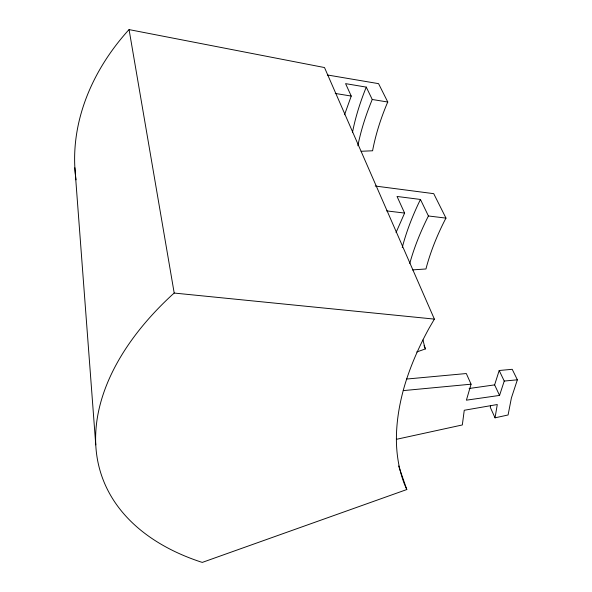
<?xml version="1.0" encoding="UTF-8"?>
<svg xmlns="http://www.w3.org/2000/svg" width="592" height="592" viewBox="0 0 592 592"><rect width="100%" height="100%" fill="white"/><g stroke="black" fill="none" stroke-linecap="round" stroke-linejoin="round"><path stroke-width="0.89" d="M490.524 405.527L490.287 407.333L495.045 417.826L508.084 414.977L511.399 397.942L517.371 379.812L512.206 369.297L499.189 370.503L494.623 384.881L499.552 395.419L466.407 400.17L471.062 384.193L466.318 373.537L406.519 379.058M495.045 417.826L497.28 404.528L464.254 410.263L462.33 424.952L396.44 439.316M352.521 132.231C355.54 116.772 360.365 101.698 366.27 87.113L345.58 83.642L351.241 96.059L344.529 114.767M357.871 145.765C361.031 129.892 366.063 114.426 372.242 99.486L366.27 87.113M402.242 247.582C406.549 230.939 412.927 214.889 420.446 199.452L397.04 196.463L404.61 213.076L396.048 232.538M499.552 395.419L504.236 381.056L499.189 370.503M409.782 263.418C414.296 247.005 420.794 231.176 428.416 215.969L420.446 199.452M327.346 74.962L378.562 83.65L387.775 102.024L387.072 103.585A282.932 184.815 -35.2 0 0 372.856 149.31L372.612 150.775L361.15 151.278M375.202 186.029L433.729 193.665L445.983 218.108L445.088 219.75A325.792 185.185 -31.7 0 0 426.344 267.451L425.981 268.968L412.461 269.9M434.373 319.103L428.985 328.39A458.704 225.123 -29.6 0 0 403.714 388.744C399.045 405.735 396.218 423.273 396.403 440.922A458.704 225.123 -29.6 0 0 404.425 484.101L406.8 489.54L202.301 562.4L200.644 561.889A306.404 183.653 -19 0 1 172.191 294.823L174.203 293.055L434.373 319.103L324.497 67.547L129.071 29.6L127.665 31.102A229.629 182.255 -21.5 0 0 76.042 179.842M416.709 351.996L425.396 348.917L425.019 347.8A325.792 185.185 -31.7 0 1 422.999 339.956M469.086 388.5L494.623 384.881M403.256 390.616L471.062 384.193M504.236 381.056L517.371 379.812M386.657 210.893L404.61 213.076M428.416 215.969L445.983 218.108M335.242 93.447L351.241 96.059M372.242 99.486L387.775 102.024M424.027 345.61L425.396 348.917M398.631 465.978L406.8 489.54M129.071 29.6L174.203 293.055M74.873 167.758L95.756 444.858"/></g></svg>
